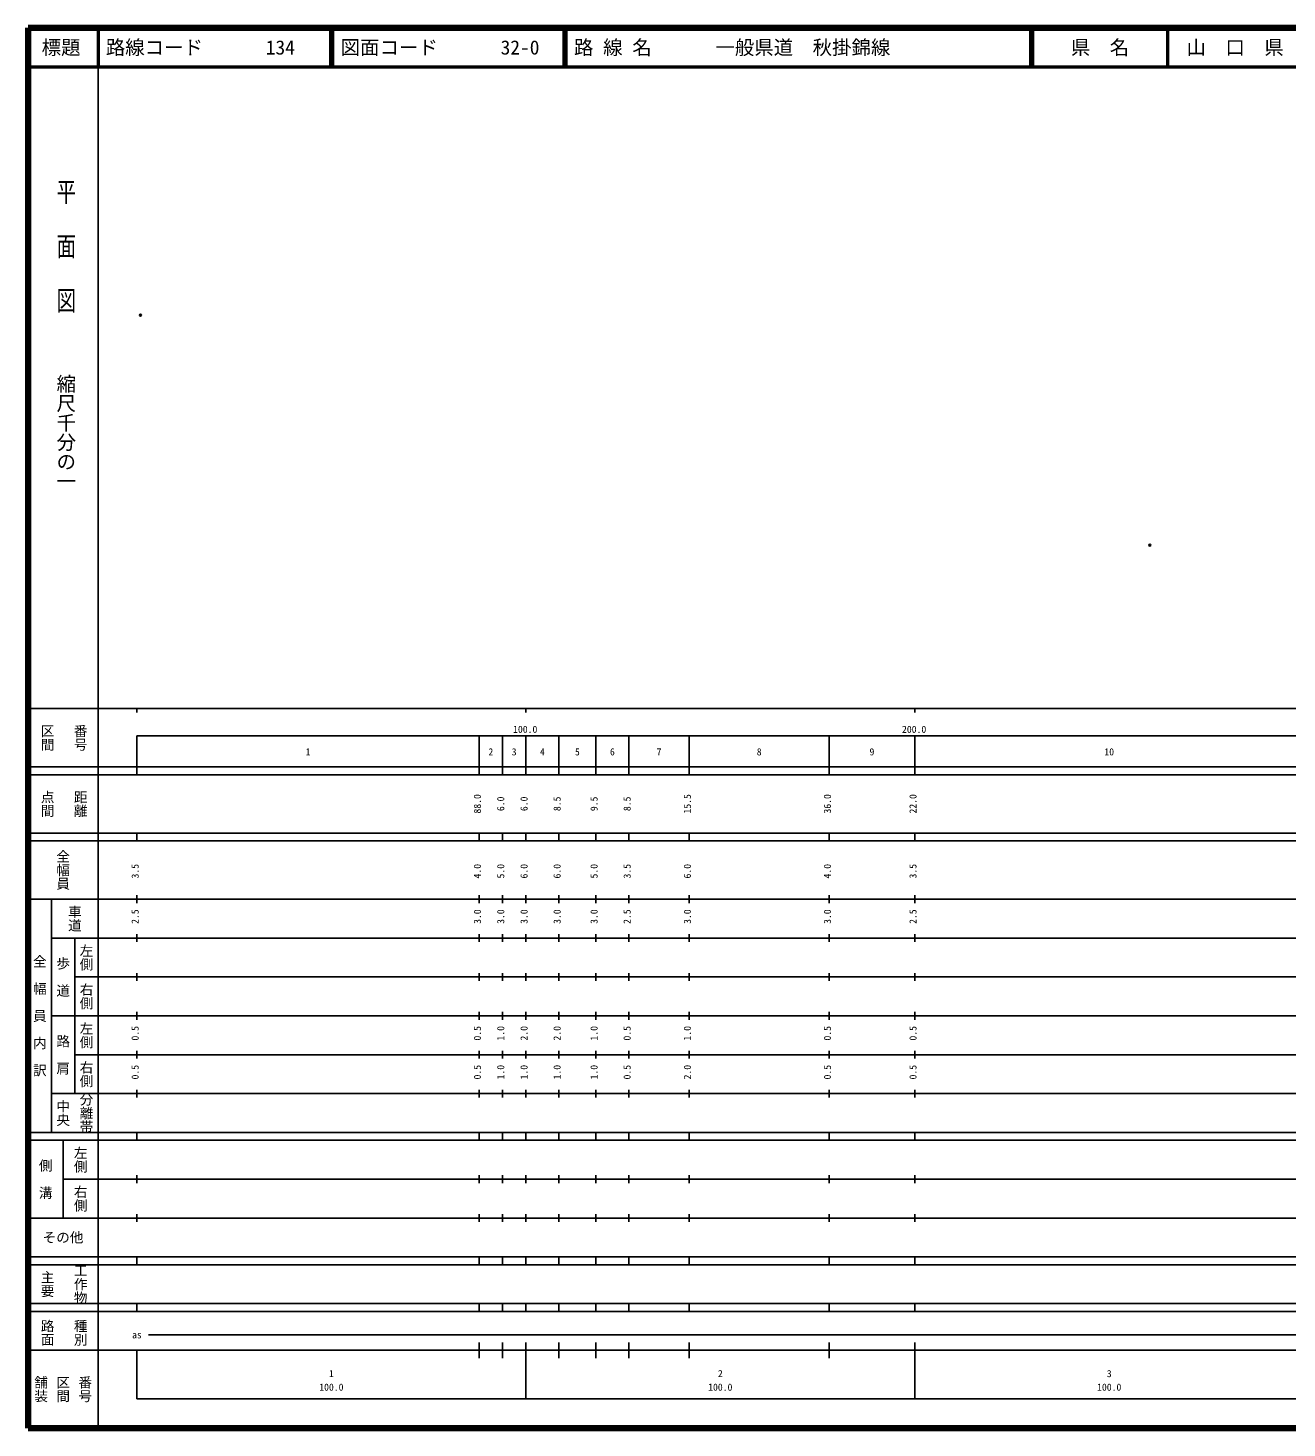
# Model space of a CAD drawing. Units: millimetres on the paper. Extents: x 40 to 680, y 20 to 380.
# Drawn here: x 40 to 363.7, y 20 to 380 of the extents above; entities that cross this region are included whole.
import ezdxf
from ezdxf.enums import TextEntityAlignment as Align

# ---------------------------------------------------------------- set-up
doc = ezdxf.new("R2010")
doc.units = ezdxf.units.MM
doc.header["$PDMODE"] = 32
doc.header["$PDSIZE"] = 0.5
doc.layers.add('M-OTRS', color=6, linetype='Continuous')
doc.layers.add('M-TTL-TXT', color=7, linetype='Continuous')
for name, color, linetype, lineweight in [('M-TTL', 2, 'Continuous', 140), ('M-TTL-BAND', 7, 'Continuous', 25), ('M-TTL-LINE', 7, 'Continuous', 50)]:
    doc.layers.add(name, color=color, linetype=linetype, lineweight=lineweight)
doc.styles.add('@ＭＳ ゴシック', font='')
doc.styles.add('ＭＳ ゴシック', font='')
doc.styles.get('@ＭＳ ゴシック').set_extended_font_data('@MS Gothic')
doc.styles.get('ＭＳ ゴシック').set_extended_font_data('MS Gothic')

msp = doc.modelspace()

# ---------------------------------------------------------------- linework, layer by layer
at = {"layer": 'M-OTRS'}
for p in [(68.914, 306.128), (328.433, 247.004)]:
    msp.add_point(p, dxfattribs=at)
at = {"layer": 'M-TTL'}
for p, q in [((40, 380), (40, 20)), ((680, 380), (40, 380)), ((40, 20), (680, 20))]:
    msp.add_line(p, q, dxfattribs=at)
at = {"layer": 'M-TTL-BAND'}
for p, q in [((58, 370), (58, 20)), ((40, 205), (579, 205)), ((68, 205), (68, 204)), ((168, 205), (168, 204)), ((268, 205), (268, 204)), ((68, 198), (579, 198)), ((68, 198), (68, 188)), ((156, 188), (156, 198)), ((162, 188), (162, 198)), ((168, 188), (168, 198)), ((176.5, 188), (176.5, 198)), ((186, 188), (186, 198)), ((194.5, 188), (194.5, 198)), ((210, 188), (210, 198)), ((246, 188), (246, 198)), ((268, 188), (268, 198)), ((40, 190), (579, 190)), ((40, 188), (579, 188)), ((40, 173), (579, 173)), ((68, 171), (68, 173)), ((156, 171), (156, 173)), ((162, 171), (162, 173)), ((168, 171), (168, 173)), ((176.5, 171), (176.5, 173)), ((186, 171), (186, 173)), ((194.5, 171), (194.5, 173)), ((210, 171), (210, 173)), ((246, 171), (246, 173)), ((268, 171), (268, 173)), ((40, 171), (579, 171)), ((40, 156), (579, 156)), ((46, 96), (46, 156)), ((68, 155), (68, 157)), ((156, 155), (156, 157)), ((162, 155), (162, 157)), ((168, 155), (168, 157)), ((176.5, 155), (176.5, 157)), ((186, 155), (186, 157)), ((194.5, 155), (194.5, 157)), ((210, 155), (210, 157)), ((246, 155), (246, 157)), ((268, 155), (268, 157)), ((46, 146), (579, 146)), ((52, 146), (52, 106)), ((68, 145), (68, 147)), ((156, 145), (156, 147)), ((162, 145), (162, 147)), ((168, 145), (168, 147)), ((176.5, 145), (176.5, 147)), ((186, 145), (186, 147)), ((194.5, 145), (194.5, 147)), ((210, 145), (210, 147)), ((246, 145), (246, 147)), ((268, 145), (268, 147)), ((68, 135), (68, 137)), ((156, 135), (156, 137)), ((162, 135), (162, 137)), ((168, 135), (168, 137)), ((176.5, 135), (176.5, 137)), ((186, 135), (186, 137)), ((194.5, 135), (194.5, 137)), ((210, 135), (210, 137)), ((246, 135), (246, 137)), ((268, 135), (268, 137)), ((52, 136), (579, 136)), ((46, 126), (579, 126)), ((68, 125), (68, 127)), ((156, 125), (156, 127)), ((162, 125), (162, 127)), ((168, 125), (168, 127)), ((176.5, 125), (176.5, 127)), ((186, 125), (186, 127)), ((194.5, 125), (194.5, 127)), ((210, 125), (210, 127)), ((246, 125), (246, 127)), ((268, 125), (268, 127)), ((52, 116), (579, 116)), ((68, 115), (68, 117)), ((156, 115), (156, 117)), ((162, 115), (162, 117)), ((168, 115), (168, 117)), ((176.5, 115), (176.5, 117)), ((186, 115), (186, 117)), ((194.5, 115), (194.5, 117)), ((210, 115), (210, 117)), ((246, 115), (246, 117)), ((268, 115), (268, 117)), ((46, 106), (579, 106)), ((68, 105), (68, 107)), ((156, 105), (156, 107)), ((162, 105), (162, 107)), ((168, 105), (168, 107)), ((176.5, 105), (176.5, 107)), ((186, 105), (186, 107)), ((194.5, 105), (194.5, 107)), ((210, 105), (210, 107)), ((246, 105), (246, 107)), ((268, 105), (268, 107)), ((40, 96), (579, 96)), ((40, 94), (579, 94)), ((49, 94), (49, 74)), ((68, 94), (68, 96)), ((156, 94), (156, 96)), ((162, 94), (162, 96)), ((168, 94), (168, 96)), ((176.5, 94), (176.5, 96)), ((186, 94), (186, 96)), ((194.5, 94), (194.5, 96)), ((210, 94), (210, 96)), ((246, 94), (246, 96)), ((268, 94), (268, 96)), ((49, 84), (579, 84)), ((68, 83), (68, 85)), ((156, 83), (156, 85)), ((162, 83), (162, 85)), ((168, 83), (168, 85)), ((176.5, 83), (176.5, 85)), ((186, 83), (186, 85)), ((194.5, 83), (194.5, 85)), ((210, 83), (210, 85)), ((246, 83), (246, 85)), ((268, 83), (268, 85)), ((40, 74), (579, 74)), ((68, 73), (68, 75)), ((156, 73), (156, 75)), ((162, 73), (162, 75)), ((168, 73), (168, 75)), ((176.5, 73), (176.5, 75)), ((186, 73), (186, 75)), ((194.5, 73), (194.5, 75)), ((210, 73), (210, 75)), ((246, 73), (246, 75)), ((268, 73), (268, 75)), ((40, 64), (579, 64)), ((40, 62), (579, 62)), ((68, 62), (68, 64)), ((156, 62), (156, 64)), ((162, 62), (162, 64)), ((168, 62), (168, 64)), ((176.5, 62), (176.5, 64)), ((186, 62), (186, 64)), ((194.5, 62), (194.5, 64)), ((210, 62), (210, 64)), ((246, 62), (246, 64)), ((268, 62), (268, 64)), ((40, 52), (579, 52)), ((68, 50), (68, 52)), ((156, 50), (156, 52)), ((162, 50), (162, 52)), ((168, 50), (168, 52)), ((176.5, 50), (176.5, 52)), ((186, 50), (186, 52)), ((194.5, 50), (194.5, 52)), ((210, 50), (210, 52)), ((246, 50), (246, 52)), ((268, 50), (268, 52)), ((40, 50), (579, 50)), ((71, 44), (560, 44)), ((40, 40), (579, 40)), ((68, 40), (68, 27.5)), ((156, 38), (156, 42)), ((162, 38), (162, 42)), ((168, 27.5), (168, 42)), ((176.5, 38), (176.5, 42)), ((186, 38), (186, 42)), ((194.5, 38), (194.5, 42)), ((210, 38), (210, 42)), ((246, 38), (246, 42)), ((268, 27.5), (268, 42)), ((68, 27.5), (579, 27.5))]:
    msp.add_line(p, q, dxfattribs=at)
at = {"layer": 'M-TTL-LINE'}
for p, q in [((58, 380), (58, 370)), ((117.75, 380), (117.75, 370)), ((118.25, 380), (118.25, 370)), ((177.75, 380), (177.75, 370)), ((178.25, 380), (178.25, 370)), ((297.75, 380), (297.75, 370)), ((298.25, 380), (298.25, 370)), ((333, 380), (333, 370)), ((40, 370), (680, 370))]:
    msp.add_line(p, q, dxfattribs=at)

# ---------------------------------------------------------------- texts
at = {"layer": 'M-TTL-BAND', "style": '@ＭＳ ゴシック', "width": 1.4}
msp.add_text('平  面  図', height=3.666, rotation=270, dxfattribs=at).set_placement((49.777, 306.475), align=Align.MIDDLE_RIGHT)
at = {"layer": 'M-TTL-BAND', "style": '@ＭＳ ゴシック'}
msp.add_text('縮尺千分の一', height=3.666, rotation=270, dxfattribs=at).set_placement((49.777, 261.03), align=Align.MIDDLE_RIGHT)
for s, p in [('区間', (45, 197.5)), ('番号', (53.5, 197.5)), ('点間', (45, 180.5)), ('距離', (53.5, 180.5)), ('全幅員', (49, 163.5)), ('車道', (52, 151)), ('左側', (55, 141)), ('全\u3000幅\u3000員\u3000内\u3000訳', (43, 126)), ('歩\u3000道', (49, 136)), ('右側', (55, 131)), ('左側', (55, 121)), ('路\u3000肩', (49, 116)), ('右側', (55, 111)), ('分離帯', (55, 101)), ('中央', (49, 101)), ('左側', (53.5, 89)), ('側\u3000溝', (44.5, 84)), ('右側', (53.5, 79)), ('工作物', (53.5, 57)), ('主要', (45, 57)), ('路面', (45, 44.5)), ('種別', (53.5, 44.5)), ('舗装', (43.333, 30)), ('区間', (49, 30)), ('番号', (54.667, 30))]:
    msp.add_text(s, height=2.566, rotation=270, dxfattribs=at).set_placement(p, align=Align.MIDDLE_CENTER)
at = {"layer": 'M-TTL-BAND', "style": 'ＭＳ ゴシック'}
for s, p in [('100.0', (167.844, 198.195)), ('200.0', (267.844, 198.195)), ('1', (112, 192.405)), ('2', (159, 192.405)), ('3', (165, 192.405)), ('4', (172.25, 192.405)), ('5', (181.25, 192.405)), ('6', (190.25, 192.405)), ('7', (202.25, 192.405)), ('8', (228, 192.405)), ('9', (257, 192.405)), ('10', (318, 192.405)), ('as', (68, 42.5)), ('1', (118, 32.523)), ('2', (218, 32.523)), ('3', (318, 32.523)), ('100.0', (118, 29.033)), ('100.0', (218, 29.033)), ('100.0', (318, 29.033))]:
    msp.add_text(s, height=1.833, dxfattribs=at).set_placement(p, align=Align.BOTTOM_CENTER)
for s, p in [('88.0', (157, 180.5)), ('6.0', (163, 180.5)), ('6.0', (169, 180.5)), ('8.5', (177.5, 180.5)), ('9.5', (187, 180.5)), ('8.5', (195.5, 180.5)), ('15.5', (211, 180.5)), ('36.0', (247, 180.5)), ('22.0', (269, 180.5)), ('3.5', (69, 163.174)), ('4.0', (157, 163.174)), ('5.0', (163, 163.174)), ('6.0', (169, 163.174)), ('6.0', (177.5, 163.174)), ('5.0', (187, 163.174)), ('3.5', (195.5, 163.174)), ('6.0', (211, 163.174)), ('4.0', (247, 163.174)), ('3.5', (269, 163.174)), ('2.5', (69, 151.5)), ('3.0', (157, 151.5)), ('3.0', (163, 151.5)), ('3.0', (169, 151.5)), ('3.0', (177.5, 151.5)), ('3.0', (187, 151.5)), ('2.5', (195.5, 151.5)), ('3.0', (211, 151.5)), ('3.0', (247, 151.5)), ('2.5', (269, 151.5)), ('0.5', (69, 121.5)), ('0.5', (157, 121.5)), ('1.0', (163, 121.5)), ('2.0', (169, 121.5)), ('2.0', (177.5, 121.5)), ('1.0', (187, 121.5)), ('0.5', (195.5, 121.5)), ('1.0', (211, 121.5)), ('0.5', (247, 121.5)), ('0.5', (269, 121.5)), ('0.5', (69, 111.5)), ('0.5', (157, 111.5)), ('1.0', (163, 111.5)), ('1.0', (169, 111.5)), ('1.0', (177.5, 111.5)), ('1.0', (187, 111.5)), ('0.5', (195.5, 111.5)), ('2.0', (211, 111.5)), ('0.5', (247, 111.5)), ('0.5', (269, 111.5))]:
    msp.add_text(s, height=1.833, rotation=90, dxfattribs=at).set_placement(p, align=Align.BOTTOM_CENTER)
msp.add_text('その他', height=2.566, dxfattribs=at).set_placement((49, 69), align=Align.MIDDLE_CENTER)
at = {"layer": 'M-TTL-TXT', "style": 'ＭＳ ゴシック'}
for s, p in [('標題', (48.5, 375)), ('県\u3000名', (315.625, 375)), ('山\u3000口\u3000県', (350.375, 375))]:
    msp.add_text(s, height=3.666, dxfattribs=at).set_placement(p, align=Align.MIDDLE_CENTER)
for s, p in [('路線コード', (60, 375)), ('134', (101.142, 375)), ('図面コード', (120.38, 375)), ('32-0', (161.521, 375)), ('路 線 名', (180.38, 375)), ('一般県道\u3000秋掛錦線', (216.734, 375))]:
    msp.add_text(s, height=3.666, dxfattribs=at).set_placement(p, align=Align.MIDDLE_LEFT)

doc.saveas('drawing.dxf')
